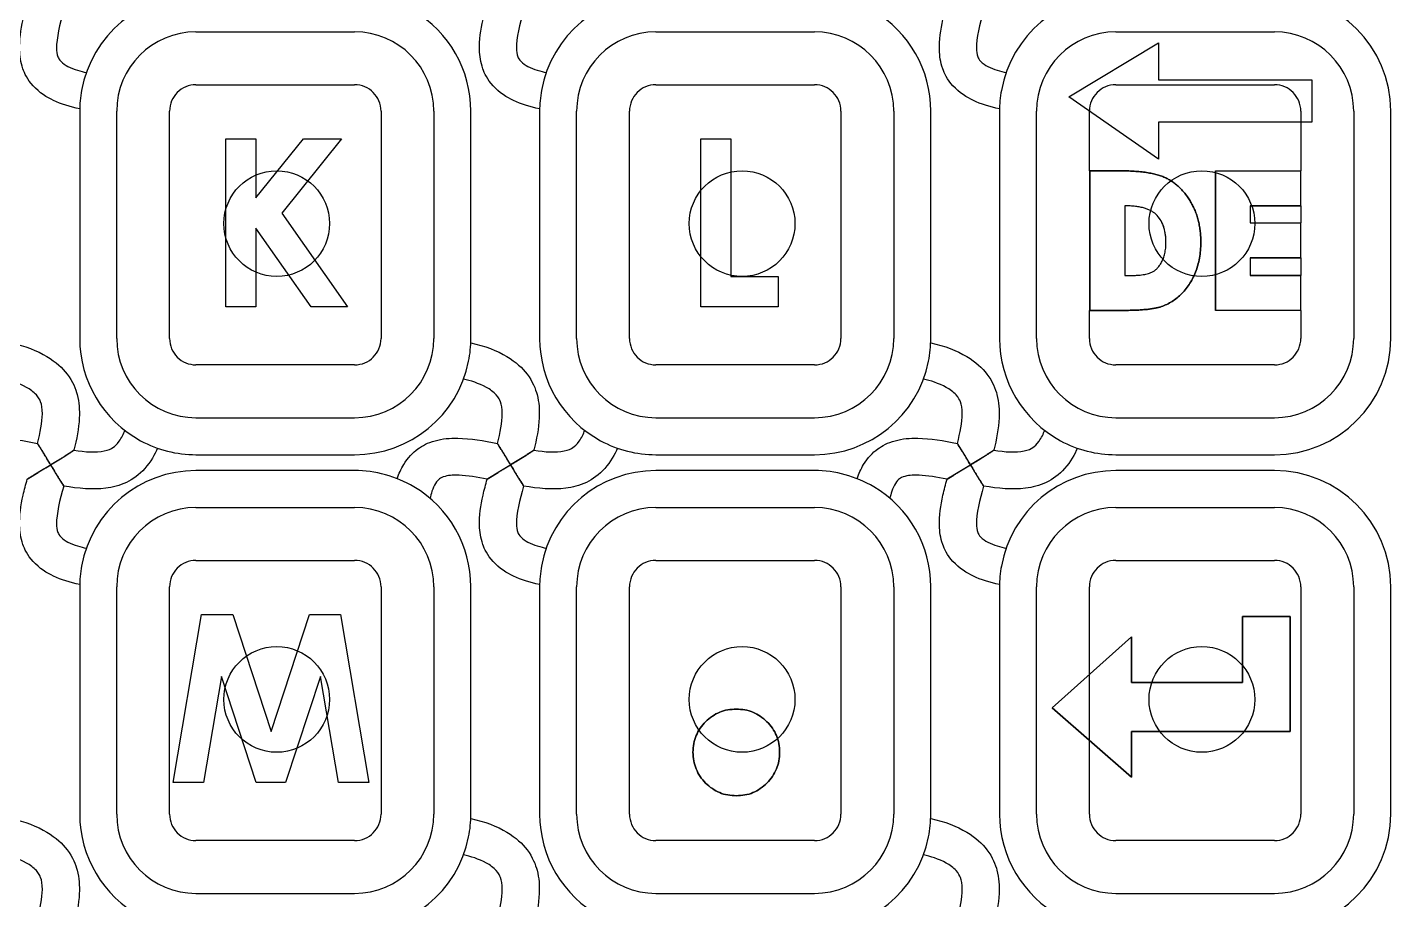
# Model space of a CAD drawing. Header units: millimetres. Extents: x -16.1 to 69.6, y -64.8 to -18.6.
# Drawn here: x 43.8 to 69.59, y -55.19 to -38.69 of the extents above; entities that cross this region are included whole.
import ezdxf

# ---------------------------------------------------------------- set-up
doc = ezdxf.new("R2010")
doc.units = ezdxf.units.MM
doc.linetypes.add('HIDDEN', pattern=[9.525, 6.35, -3.175])
doc.layers.get('0').update_dxf_attribs({"color": 137, "lineweight": 70, "true_color": 0x408080})
doc.layers.add('Hidden', color=254, linetype='HIDDEN', lineweight=70, true_color=0xd9d9d9)

msp = doc.modelspace()

# ---------------------------------------------------------------- linework, layer by layer
at = {"color": 254, "lineweight": -3, "true_color": 0xd9d9d9}
for p, q in [((46.989, -38.774), (49.989, -38.774)), ((55.689, -38.774), (58.689, -38.774)), ((64.389, -38.774), (67.389, -38.774)), ((63.497, -40.001), (65.197, -38.984)), ((63.497, -40.001), (65.197, -38.984)), ((65.197, -38.984), (65.197, -39.684)), ((65.197, -38.984), (65.197, -39.684)), ((65.197, -39.684), (68.097, -39.684)), ((65.197, -39.684), (68.097, -39.684)), ((68.097, -39.684), (68.097, -40.484)), ((68.097, -39.684), (68.097, -40.484)), ((65.197, -41.184), (63.497, -40.001)), ((65.197, -41.184), (63.497, -40.001)), ((44.789, -40.274), (44.789, -44.574)), ((45.489, -44.574), (45.489, -40.274)), ((51.489, -40.274), (51.489, -44.574)), ((52.189, -44.574), (52.189, -40.274)), ((53.489, -40.274), (53.489, -44.574)), ((54.189, -44.574), (54.189, -40.274)), ((60.189, -40.274), (60.189, -44.574)), ((60.889, -44.574), (60.889, -40.274)), ((62.189, -40.274), (62.189, -44.574)), ((62.889, -44.574), (62.889, -40.274)), ((68.097, -40.484), (65.197, -40.484)), ((65.197, -40.484), (65.197, -41.184)), ((65.197, -40.484), (65.197, -41.184)), ((68.097, -40.484), (65.197, -40.484)), ((68.889, -40.274), (68.889, -44.574)), ((69.589, -44.574), (69.589, -40.274)), ((47.553, -40.799), (48.123, -40.799)), ((47.553, -43.974), (47.553, -40.799)), ((47.553, -40.799), (48.123, -40.799)), ((47.553, -43.974), (47.553, -40.799)), ((48.123, -41.916), (49.024, -40.799)), ((48.123, -40.799), (48.123, -41.916)), ((48.123, -41.916), (49.024, -40.799)), ((48.123, -40.799), (48.123, -41.916)), ((49.743, -40.799), (48.611, -42.203)), ((49.743, -40.799), (48.611, -42.203)), ((49.024, -40.799), (49.743, -40.799)), ((49.024, -40.799), (49.743, -40.799)), ((56.538, -40.799), (57.108, -40.799)), ((56.538, -43.974), (56.538, -40.799)), ((56.538, -40.799), (57.108, -40.799)), ((56.538, -43.974), (56.538, -40.799)), ((57.108, -40.799), (57.108, -43.404)), ((57.108, -40.799), (57.108, -43.404)), ((64.496, -41.404), (63.899, -41.404)), ((63.899, -41.404), (63.899, -44.044)), ((63.899, -44.044), (63.899, -41.404)), ((63.899, -41.404), (64.496, -41.404)), ((66.272, -41.404), (66.272, -44.044)), ((66.272, -41.404), (67.88, -41.404)), ((66.272, -41.404), (67.88, -41.404)), ((66.272, -44.044), (66.272, -41.404)), ((67.88, -41.404), (67.88, -42.064)), ((67.88, -41.404), (67.88, -42.064)), ((48.611, -42.203), (49.853, -43.974)), ((48.611, -42.203), (49.853, -43.974)), ((64.559, -42.064), (64.559, -43.384)), ((64.559, -42.064), (64.559, -43.384)), ((66.932, -42.064), (66.932, -42.386)), ((66.932, -42.064), (67.88, -42.064)), ((66.932, -42.064), (66.932, -42.386)), ((67.88, -42.064), (66.932, -42.064)), ((48.123, -42.485), (48.123, -43.974)), ((49.167, -43.974), (48.123, -42.485)), ((49.167, -43.974), (48.123, -42.485)), ((48.123, -42.485), (48.123, -43.974)), ((66.932, -42.386), (67.88, -42.386)), ((66.932, -42.386), (67.88, -42.386)), ((67.88, -42.386), (67.88, -43.046)), ((67.88, -42.386), (67.88, -43.046)), ((66.932, -43.046), (66.932, -43.384)), ((66.932, -43.046), (67.88, -43.046)), ((67.88, -43.046), (66.932, -43.046)), ((66.932, -43.046), (66.932, -43.384)), ((57.108, -43.404), (58.003, -43.404)), ((57.108, -43.404), (58.003, -43.404)), ((58.003, -43.404), (58.003, -43.974)), ((58.003, -43.404), (58.003, -43.974)), ((64.559, -43.384), (64.62, -43.384)), ((64.559, -43.384), (64.62, -43.384)), ((67.88, -43.384), (66.932, -43.384)), ((66.932, -43.384), (67.88, -43.384)), ((67.88, -43.384), (67.88, -44.044)), ((67.88, -43.384), (67.88, -44.044)), ((48.123, -43.974), (47.553, -43.974)), ((48.123, -43.974), (47.553, -43.974)), ((49.853, -43.974), (49.167, -43.974)), ((49.853, -43.974), (49.167, -43.974)), ((58.003, -43.974), (56.538, -43.974)), ((58.003, -43.974), (56.538, -43.974)), ((63.899, -44.044), (64.505, -44.044)), ((64.505, -44.044), (63.899, -44.044)), ((67.88, -44.044), (66.272, -44.044)), ((67.88, -44.044), (66.272, -44.044)), ((46.989, -46.074), (49.989, -46.074)), ((55.689, -46.074), (58.689, -46.074)), ((64.389, -46.074), (67.389, -46.074)), ((46.989, -46.774), (49.989, -46.774)), ((55.689, -46.774), (58.689, -46.774)), ((64.389, -46.774), (67.389, -46.774)), ((49.989, -47.074), (46.989, -47.074)), ((58.689, -47.074), (55.689, -47.074)), ((67.389, -47.074), (64.389, -47.074)), ((46.989, -47.774), (49.989, -47.774)), ((55.689, -47.774), (58.689, -47.774)), ((64.389, -47.774), (67.389, -47.774)), ((44.789, -49.274), (44.789, -53.574)), ((45.489, -53.574), (45.489, -49.274)), ((51.489, -49.274), (51.489, -53.574)), ((52.189, -53.574), (52.189, -49.274)), ((53.489, -49.274), (53.489, -53.574)), ((54.189, -53.574), (54.189, -49.274)), ((60.189, -49.274), (60.189, -53.574)), ((60.889, -53.574), (60.889, -49.274)), ((62.189, -49.274), (62.189, -53.574)), ((62.889, -53.574), (62.889, -49.274)), ((68.889, -49.274), (68.889, -53.574)), ((69.589, -53.574), (69.589, -49.274)), ((46.556, -52.974), (47.092, -49.799)), ((46.556, -52.974), (47.092, -49.799)), ((47.092, -49.799), (47.683, -49.799)), ((47.092, -49.799), (47.683, -49.799)), ((47.683, -49.799), (48.408, -52.014)), ((47.683, -49.799), (48.408, -52.014)), ((48.408, -52.014), (49.137, -49.799)), ((48.408, -52.014), (49.137, -49.799)), ((49.137, -49.799), (49.723, -49.799)), ((49.137, -49.799), (49.723, -49.799)), ((49.723, -49.799), (50.26, -52.974)), ((49.723, -49.799), (50.26, -52.974)), ((67.688, -49.836), (66.788, -49.836)), ((66.788, -49.836), (66.788, -51.086)), ((66.788, -49.836), (67.688, -49.836)), ((66.788, -51.086), (66.788, -49.836)), ((67.688, -52.012), (67.688, -49.836)), ((67.688, -49.836), (67.688, -52.012)), ((64.685, -50.218), (63.186, -51.564)), ((63.186, -51.564), (64.685, -50.218)), ((64.685, -51.086), (64.685, -50.218)), ((64.685, -50.218), (64.685, -51.086)), ((47.472, -50.969), (47.133, -52.974)), ((47.472, -50.969), (47.133, -52.974)), ((48.128, -52.974), (47.472, -50.969)), ((48.128, -52.974), (47.472, -50.969)), ((49.344, -50.969), (48.684, -52.974)), ((49.344, -50.969), (48.684, -52.974)), ((49.683, -52.974), (49.344, -50.969)), ((49.683, -52.974), (49.344, -50.969)), ((66.788, -51.086), (64.685, -51.086)), ((64.685, -51.086), (66.788, -51.086)), ((63.186, -51.564), (64.685, -52.878)), ((64.685, -52.878), (63.186, -51.564)), ((64.685, -52.012), (67.688, -52.012)), ((64.685, -52.878), (64.685, -52.012)), ((67.688, -52.012), (64.685, -52.012)), ((64.685, -52.012), (64.685, -52.878)), ((47.133, -52.974), (46.556, -52.974)), ((47.133, -52.974), (46.556, -52.974)), ((48.684, -52.974), (48.128, -52.974)), ((48.684, -52.974), (48.128, -52.974)), ((50.26, -52.974), (49.683, -52.974)), ((50.26, -52.974), (49.683, -52.974)), ((46.989, -55.074), (49.989, -55.074)), ((55.689, -55.074), (58.689, -55.074)), ((64.389, -55.074), (67.389, -55.074))]:
    msp.add_line(p, q, dxfattribs=at)
for centre, radius, start, end in [((46.989, -40.274), 2.2, 90, 169.6962), ((55.689, -40.274), 2.2, 90, 169.6962), ((64.389, -40.274), 2.2, 90, 169.6962), ((67.389, -40.274), 2.2, 360, 90), ((49.989, -40.274), 2.2, 360, 59.3326), ((58.689, -40.274), 2.2, 360, 59.3326), ((46.989, -40.274), 1.5, 90, 180), ((49.989, -40.274), 1.5, 360, 90), ((55.689, -40.274), 1.5, 90, 180), ((58.689, -40.274), 1.5, 360, 90), ((64.389, -40.274), 1.5, 90, 180), ((67.389, -40.274), 1.5, 360, 90), ((46.989, -40.274), 2.2, 169.6962, 180), ((55.689, -40.274), 2.2, 169.6962, 180), ((64.389, -40.274), 2.2, 169.6962, 180), ((46.989, -44.574), 2.2, 180, 241.5672), ((46.989, -44.574), 1.5, 180, 270), ((49.989, -44.574), 1.5, 270, 360), ((49.989, -44.574), 2.2, 348.6735, 360), ((55.689, -44.574), 2.2, 180, 241.5672), ((55.689, -44.574), 1.5, 180, 270), ((58.689, -44.574), 1.5, 270, 360), ((58.689, -44.574), 2.2, 348.6735, 360), ((64.389, -44.574), 2.2, 180, 241.5672), ((64.389, -44.574), 1.5, 180, 270), ((67.389, -44.574), 2.2, 270, 360), ((67.389, -44.574), 1.5, 270, 360), ((49.989, -44.574), 2.2, 270, 348.6735), ((58.689, -44.574), 2.2, 270, 348.6735), ((46.989, -44.574), 2.2, 241.5672, 270), ((55.689, -44.574), 2.2, 241.5672, 270), ((64.389, -44.574), 2.2, 241.5672, 270), ((46.989, -49.274), 2.2, 90, 169.6962), ((49.989, -49.274), 2.2, 59.3326, 90), ((55.689, -49.274), 2.2, 90, 169.6962), ((58.689, -49.274), 2.2, 59.3326, 90), ((64.389, -49.274), 2.2, 90, 169.6962), ((67.389, -49.274), 2.2, 360, 90), ((49.989, -49.274), 2.2, 360, 59.3326), ((58.689, -49.274), 2.2, 360, 59.3326), ((46.989, -49.274), 1.5, 90, 180), ((49.989, -49.274), 1.5, 360, 90), ((55.689, -49.274), 1.5, 90, 180), ((58.689, -49.274), 1.5, 360, 90), ((64.389, -49.274), 1.5, 90, 180), ((67.389, -49.274), 1.5, 360, 90), ((46.989, -49.274), 2.2, 169.6962, 180), ((55.689, -49.274), 2.2, 169.6962, 180), ((64.389, -49.274), 2.2, 169.6962, 180), ((46.989, -53.574), 2.2, 180, 241.5672), ((46.989, -53.574), 1.5, 180, 270), ((49.989, -53.574), 1.5, 270, 360), ((49.989, -53.574), 2.2, 348.6735, 360), ((55.689, -53.574), 2.2, 180, 241.5672), ((55.689, -53.574), 1.5, 180, 270), ((58.689, -53.574), 1.5, 270, 360), ((58.689, -53.574), 2.2, 348.6735, 360), ((64.389, -53.574), 2.2, 180, 241.5672), ((64.389, -53.574), 1.5, 180, 270), ((67.389, -53.574), 2.2, 270, 360), ((67.389, -53.574), 1.5, 270, 360), ((49.989, -53.574), 2.2, 270, 348.6735), ((58.689, -53.574), 2.2, 270, 348.6735)]:
    msp.add_arc(centre, radius, start, end, dxfattribs=at)
for points, knots in [([(44.79, -40.231), (44.602, -40.192), (44.437, -40.14), (44.172, -40.014), (44.028, -39.927), (43.8, -39.675), (43.745, -39.557), (43.671, -39.35), (43.655, -39.227), (43.647, -38.93), (43.674, -38.738), (43.742, -38.439), (43.769, -38.337), (43.797, -38.235)], [0.00000274, 0.00000274, 0.00000274, 0.00000274, 0.000579261, 0.000579261, 0.00107504, 0.00107504, 0.001516362, 0.001516362, 0.002133538, 0.002133538, 0.003101776, 0.003101776, 0.003591375, 0.003591375, 0.003591375, 0.003591375]), ([(44.487, -38.369), (44.411, -38.634), (44.348, -38.892), (44.352, -39.134), (44.357, -39.197), (44.387, -39.271), (44.402, -39.299), (44.471, -39.371), (44.522, -39.403), (44.68, -39.485), (44.815, -39.521), (44.915, -39.542)], [0.000314467, 0.000314467, 0.000314467, 0.000314467, 0.001136934, 0.001136934, 0.001344298, 0.001344298, 0.001436388, 0.001436388, 0.001557454, 0.001557454, 0.001859732, 0.001859732, 0.001859732, 0.001859732]), ([(53.49, -40.231), (53.302, -40.192), (53.137, -40.14), (52.872, -40.014), (52.728, -39.927), (52.5, -39.675), (52.445, -39.557), (52.371, -39.35), (52.355, -39.227), (52.347, -38.93), (52.374, -38.738), (52.442, -38.439), (52.469, -38.337), (52.497, -38.235)], [0.000002738, 0.000002738, 0.000002738, 0.000002738, 0.000579261, 0.000579261, 0.00107504, 0.00107504, 0.001516362, 0.001516362, 0.002133538, 0.002133538, 0.003101776, 0.003101776, 0.003591376, 0.003591376, 0.003591376, 0.003591376]), ([(53.187, -38.369), (53.111, -38.634), (53.048, -38.892), (53.052, -39.134), (53.057, -39.197), (53.087, -39.271), (53.102, -39.299), (53.171, -39.371), (53.222, -39.403), (53.38, -39.485), (53.515, -39.521), (53.615, -39.542)], [0.000314466, 0.000314466, 0.000314466, 0.000314466, 0.001136934, 0.001136934, 0.001344298, 0.001344298, 0.001436388, 0.001436388, 0.001557454, 0.001557454, 0.00185973, 0.00185973, 0.00185973, 0.00185973]), ([(62.19, -40.231), (62.002, -40.192), (61.837, -40.14), (61.572, -40.014), (61.428, -39.927), (61.2, -39.675), (61.145, -39.557), (61.071, -39.35), (61.055, -39.227), (61.047, -38.93), (61.074, -38.738), (61.142, -38.439), (61.169, -38.337), (61.197, -38.235)], [0.00000274, 0.00000274, 0.00000274, 0.00000274, 0.000579261, 0.000579261, 0.00107504, 0.00107504, 0.001516362, 0.001516362, 0.002133538, 0.002133538, 0.003101776, 0.003101776, 0.003591375, 0.003591375, 0.003591375, 0.003591375]), ([(61.887, -38.369), (61.811, -38.634), (61.748, -38.892), (61.752, -39.134), (61.757, -39.197), (61.787, -39.271), (61.802, -39.299), (61.871, -39.371), (61.922, -39.403), (62.08, -39.485), (62.215, -39.521), (62.315, -39.542)], [0.000314467, 0.000314467, 0.000314467, 0.000314467, 0.001136934, 0.001136934, 0.001344298, 0.001344298, 0.001436388, 0.001436388, 0.001557454, 0.001557454, 0.001859732, 0.001859732, 0.001859732, 0.001859732]), ([(65.997, -42.761), (65.997, -42.726), (65.996, -42.656), (65.987, -42.554), (65.973, -42.455), (65.953, -42.359), (65.928, -42.267), (65.897, -42.178), (65.859, -42.092), (65.817, -42.011), (65.77, -41.934), (65.72, -41.861), (65.667, -41.795), (65.611, -41.734), (65.551, -41.678), (65.489, -41.628), (65.423, -41.585), (65.353, -41.545), (65.277, -41.511), (65.193, -41.483), (65.099, -41.458), (64.996, -41.438), (64.884, -41.423), (64.763, -41.412), (64.633, -41.405), (64.543, -41.404), (64.496, -41.404)], [-1, -1, -1, -1, -0.954424, -0.910306, -0.867265, -0.825133, -0.784013, -0.74345, -0.703456, -0.663615, -0.624663, -0.587001, -0.550214, -0.514584, -0.479766, -0.445398, -0.411406, -0.377441, -0.34226, -0.303933, -0.262434, -0.217399, -0.168654, -0.116267, -0.060148, 0, 0, 0, 0]), ([(64.496, -41.404), (64.543, -41.404), (64.633, -41.405), (64.763, -41.412), (64.884, -41.423), (64.996, -41.438), (65.099, -41.458), (65.193, -41.483), (65.277, -41.511), (65.353, -41.545), (65.423, -41.585), (65.489, -41.628), (65.551, -41.678), (65.611, -41.734), (65.667, -41.795), (65.72, -41.861), (65.77, -41.934), (65.817, -42.011), (65.859, -42.092), (65.897, -42.178), (65.928, -42.267), (65.953, -42.359), (65.973, -42.455), (65.987, -42.554), (65.996, -42.656), (65.997, -42.726), (65.997, -42.761)], [0, 0, 0, 0, 0.060148, 0.116267, 0.168654, 0.217399, 0.262434, 0.303933, 0.34226, 0.377441, 0.411406, 0.445398, 0.479766, 0.514584, 0.550214, 0.587001, 0.624663, 0.663615, 0.703456, 0.74345, 0.784013, 0.825133, 0.867265, 0.910306, 0.954424, 1, 1, 1, 1]), ([(65.15, -42.227), (65.131, -42.211), (65.116, -42.198), (65.104, -42.19), (65.092, -42.181), (65.076, -42.171), (65.057, -42.161), (65.037, -42.15), (65.017, -42.141), (64.997, -42.133), (64.976, -42.124), (64.954, -42.116), (64.93, -42.109), (64.904, -42.102), (64.877, -42.095), (64.851, -42.09), (64.822, -42.084), (64.793, -42.08), (64.762, -42.076), (64.729, -42.072), (64.696, -42.069), (64.663, -42.067), (64.631, -42.065), (64.596, -42.065), (64.559, -42.064)], [0.0041053, 0.0041053, 0.0041053, 0.0041053, 0.1016635, 0.1016635, 0.1016635, 0.2076361, 0.2076361, 0.2076361, 0.3187446, 0.3187446, 0.3187446, 0.4366799, 0.4366799, 0.4366799, 0.5635066, 0.5635066, 0.5635066, 0.6986812, 0.6986812, 0.6986812, 0.8444466, 0.8444466, 0.8444466, 0.9899408, 0.9899408, 0.9899408, 0.9899408]), ([(65.15, -42.227), (65.131, -42.211), (65.116, -42.198), (65.104, -42.19), (65.092, -42.181), (65.076, -42.171), (65.057, -42.161), (65.037, -42.15), (65.017, -42.141), (64.997, -42.133), (64.976, -42.124), (64.954, -42.116), (64.93, -42.109), (64.904, -42.102), (64.877, -42.095), (64.851, -42.09), (64.822, -42.084), (64.793, -42.08), (64.762, -42.076), (64.729, -42.072), (64.696, -42.069), (64.663, -42.067), (64.631, -42.065), (64.596, -42.065), (64.559, -42.064)], [0.0041053, 0.0041053, 0.0041053, 0.0041053, 0.1016635, 0.1016635, 0.1016635, 0.2076361, 0.2076361, 0.2076361, 0.3187446, 0.3187446, 0.3187446, 0.4366799, 0.4366799, 0.4366799, 0.5635066, 0.5635066, 0.5635066, 0.6986812, 0.6986812, 0.6986812, 0.8444466, 0.8444466, 0.8444466, 0.9899408, 0.9899408, 0.9899408, 0.9899408]), ([(65.337, -42.751), (65.338, -42.654), (65.326, -42.565), (65.282, -42.416), (65.249, -42.343), (65.182, -42.26), (65.166, -42.243), (65.15, -42.227)], [0.0007482524, 0.0007482524, 0.0007482524, 0.0007482524, 0.0010573592, 0.0010573592, 0.0013313784, 0.0013313784, 0.0014074556, 0.0014074556, 0.0014074556, 0.0014074556]), ([(65.337, -42.751), (65.338, -42.636), (65.321, -42.531), (65.272, -42.398), (65.253, -42.359), (65.206, -42.287), (65.18, -42.256), (65.15, -42.227)], [0.0000005205, 0.0000005205, 0.0000005205, 0.0000005205, 0.0003461227, 0.0003461227, 0.0005036676, 0.0005036676, 0.0006506292, 0.0006506292, 0.0006506292, 0.0006506292]), ([(64.505, -44.044), (64.546, -44.044), (64.626, -44.043), (64.74, -44.04), (64.845, -44.036), (64.94, -44.028), (65.025, -44.02), (65.101, -44.008), (65.168, -43.996), (65.244, -43.976), (65.332, -43.943), (65.431, -43.89), (65.526, -43.824), (65.618, -43.747), (65.702, -43.657), (65.777, -43.556), (65.843, -43.444), (65.898, -43.321), (65.943, -43.19), (65.974, -43.053), (65.994, -42.909), (65.996, -42.811), (65.997, -42.761)], [-1, -1, -1, -1, -0.94547, -0.895117, -0.84893, -0.806858, -0.769132, -0.735222, -0.705561, -0.679503, -0.631201, -0.582004, -0.531394, -0.478492, -0.424092, -0.368818, -0.311787, -0.252446, -0.19143, -0.129478, -0.065773, 0, 0, 0, 0]), ([(65.997, -42.761), (65.996, -42.811), (65.994, -42.909), (65.974, -43.053), (65.943, -43.19), (65.898, -43.321), (65.843, -43.444), (65.777, -43.556), (65.702, -43.657), (65.618, -43.747), (65.526, -43.824), (65.431, -43.89), (65.332, -43.943), (65.244, -43.976), (65.168, -43.996), (65.101, -44.008), (65.025, -44.02), (64.94, -44.028), (64.845, -44.036), (64.74, -44.04), (64.626, -44.043), (64.546, -44.044), (64.505, -44.044)], [0, 0, 0, 0, 0.065773, 0.129478, 0.19143, 0.252446, 0.311787, 0.368818, 0.424092, 0.478492, 0.531394, 0.582004, 0.631201, 0.679503, 0.705561, 0.735222, 0.769132, 0.806858, 0.84893, 0.895117, 0.94547, 1, 1, 1, 1]), ([(64.62, -43.384), (64.65, -43.384), (64.677, -43.384), (64.703, -43.383), (64.726, -43.382), (64.752, -43.381), (64.778, -43.379), (64.803, -43.377), (64.826, -43.376), (64.847, -43.374), (64.866, -43.372), (64.886, -43.369), (64.907, -43.366), (64.927, -43.363), (64.944, -43.36), (64.959, -43.357), (64.973, -43.354), (64.988, -43.35), (65.005, -43.345), (65.02, -43.341), (65.032, -43.338), (65.041, -43.334), (65.049, -43.331), (65.059, -43.327), (65.068, -43.322), (65.078, -43.318), (65.086, -43.313), (65.094, -43.309), (65.101, -43.304), (65.11, -43.299), (65.119, -43.292), (65.128, -43.285), (65.136, -43.279), (65.144, -43.272), (65.152, -43.266), (65.16, -43.258), (65.168, -43.25), (65.176, -43.242), (65.183, -43.234), (65.191, -43.225), (65.198, -43.217), (65.206, -43.207), (65.213, -43.197), (65.221, -43.187), (65.228, -43.176), (65.235, -43.166), (65.242, -43.155), (65.249, -43.143), (65.255, -43.131), (65.262, -43.119), (65.268, -43.106), (65.274, -43.093), (65.28, -43.08), (65.286, -43.067), (65.291, -43.054), (65.295, -43.041), (65.3, -43.027), (65.304, -43.012), (65.309, -42.997), (65.313, -42.982), (65.316, -42.968), (65.319, -42.953), (65.322, -42.937), (65.325, -42.919), (65.328, -42.9), (65.33, -42.883), (65.332, -42.866), (65.334, -42.849), (65.335, -42.831), (65.336, -42.812), (65.337, -42.794), (65.337, -42.773), (65.337, -42.751)], [0.0001209, 0.0001209, 0.0001209, 0.0001209, 0.0626146, 0.0626146, 0.0626146, 0.1204288, 0.1204288, 0.1204288, 0.1741995, 0.1741995, 0.1741995, 0.2237247, 0.2237247, 0.2237247, 0.2690285, 0.2690285, 0.2690285, 0.310765, 0.310765, 0.310765, 0.3481153, 0.3481153, 0.3481153, 0.3823781, 0.3823781, 0.3823781, 0.4147532, 0.4147532, 0.4147532, 0.4471954, 0.4471954, 0.4471954, 0.4800446, 0.4800446, 0.4800446, 0.5137386, 0.5137386, 0.5137386, 0.5479625, 0.5479625, 0.5479625, 0.5829178, 0.5829178, 0.5829178, 0.6193151, 0.6193151, 0.6193151, 0.6571235, 0.6571235, 0.6571235, 0.6956866, 0.6956866, 0.6956866, 0.7355137, 0.7355137, 0.7355137, 0.7758232, 0.7758232, 0.7758232, 0.8176523, 0.8176523, 0.8176523, 0.8607426, 0.8607426, 0.8607426, 0.9053869, 0.9053869, 0.9053869, 0.9519982, 0.9519982, 0.9519982, 0.9994127, 0.9994127, 0.9994127, 0.9994127]), ([(64.62, -43.384), (64.65, -43.384), (64.677, -43.384), (64.703, -43.383), (64.726, -43.382), (64.752, -43.381), (64.778, -43.379), (64.803, -43.377), (64.826, -43.376), (64.847, -43.374), (64.866, -43.372), (64.886, -43.369), (64.907, -43.366), (64.927, -43.363), (64.944, -43.36), (64.959, -43.357), (64.973, -43.354), (64.988, -43.35), (65.005, -43.345), (65.02, -43.341), (65.032, -43.338), (65.041, -43.334), (65.049, -43.331), (65.059, -43.327), (65.068, -43.322), (65.078, -43.318), (65.086, -43.313), (65.094, -43.309), (65.101, -43.304), (65.11, -43.299), (65.119, -43.292), (65.128, -43.285), (65.136, -43.279), (65.144, -43.272), (65.152, -43.266), (65.16, -43.258), (65.168, -43.25), (65.176, -43.242), (65.183, -43.234), (65.191, -43.225), (65.198, -43.217), (65.206, -43.207), (65.213, -43.197), (65.221, -43.187), (65.228, -43.176), (65.235, -43.166), (65.242, -43.155), (65.249, -43.143), (65.255, -43.131), (65.262, -43.119), (65.268, -43.106), (65.274, -43.093), (65.28, -43.08), (65.286, -43.067), (65.291, -43.054), (65.295, -43.041), (65.3, -43.027), (65.304, -43.012), (65.309, -42.997), (65.313, -42.982), (65.316, -42.968), (65.319, -42.953), (65.322, -42.937), (65.325, -42.919), (65.328, -42.9), (65.33, -42.883), (65.332, -42.866), (65.334, -42.849), (65.335, -42.831), (65.336, -42.812), (65.337, -42.794), (65.337, -42.773), (65.337, -42.751)], [0.0001209, 0.0001209, 0.0001209, 0.0001209, 0.0626146, 0.0626146, 0.0626146, 0.1204288, 0.1204288, 0.1204288, 0.1741995, 0.1741995, 0.1741995, 0.2237247, 0.2237247, 0.2237247, 0.2690285, 0.2690285, 0.2690285, 0.310765, 0.310765, 0.310765, 0.3481153, 0.3481153, 0.3481153, 0.3823781, 0.3823781, 0.3823781, 0.4147532, 0.4147532, 0.4147532, 0.4471954, 0.4471954, 0.4471954, 0.4800446, 0.4800446, 0.4800446, 0.5137386, 0.5137386, 0.5137386, 0.5479625, 0.5479625, 0.5479625, 0.5829178, 0.5829178, 0.5829178, 0.6193151, 0.6193151, 0.6193151, 0.6571235, 0.6571235, 0.6571235, 0.6956866, 0.6956866, 0.6956866, 0.7355137, 0.7355137, 0.7355137, 0.7758232, 0.7758232, 0.7758232, 0.8176523, 0.8176523, 0.8176523, 0.8607426, 0.8607426, 0.8607426, 0.9053869, 0.9053869, 0.9053869, 0.9519982, 0.9519982, 0.9519982, 0.9994127, 0.9994127, 0.9994127, 0.9994127]), ([(43.488, -44.656), (43.753, -44.717), (43.981, -44.803), (44.343, -45.02), (44.464, -45.134), (44.659, -45.39), (44.712, -45.528), (44.779, -45.782), (44.788, -45.932), (44.772, -46.275), (44.733, -46.481), (44.68, -46.69)], [0.00000283, 0.00000283, 0.00000283, 0.00000283, 0.000819456, 0.000819456, 0.001568226, 0.001568226, 0.002499015, 0.002499015, 0.003742134, 0.003742134, 0.005425655, 0.005425655, 0.005425655, 0.005425655]), ([(52.188, -44.656), (52.453, -44.717), (52.681, -44.803), (53.043, -45.02), (53.164, -45.134), (53.359, -45.39), (53.412, -45.528), (53.479, -45.782), (53.488, -45.932), (53.472, -46.275), (53.433, -46.481), (53.38, -46.69)], [0.000002828, 0.000002828, 0.000002828, 0.000002828, 0.000819456, 0.000819456, 0.001568226, 0.001568226, 0.002499015, 0.002499015, 0.003742134, 0.003742134, 0.005425656, 0.005425656, 0.005425656, 0.005425656]), ([(60.888, -44.656), (61.153, -44.717), (61.381, -44.803), (61.743, -45.02), (61.864, -45.134), (62.059, -45.39), (62.112, -45.528), (62.179, -45.782), (62.188, -45.932), (62.172, -46.275), (62.133, -46.481), (62.08, -46.69)], [0.00000283, 0.00000283, 0.00000283, 0.00000283, 0.000819456, 0.000819456, 0.001568226, 0.001568226, 0.002499015, 0.002499015, 0.003742134, 0.003742134, 0.005425655, 0.005425655, 0.005425655, 0.005425655]), ([(43.991, -46.56), (44.044, -46.356), (44.082, -46.162), (44.084, -45.9), (44.071, -45.828), (44.037, -45.738), (44.015, -45.693), (43.917, -45.586), (43.85, -45.538), (43.641, -45.423), (43.477, -45.373), (43.351, -45.343)], [0.00032703, 0.00032703, 0.00032703, 0.00032703, 0.000976371, 0.000976371, 0.001368265, 0.001368265, 0.001620602, 0.001620602, 0.001917694, 0.001917694, 0.002526458, 0.002526458, 0.002526458, 0.002526458]), ([(52.691, -46.56), (52.744, -46.356), (52.782, -46.162), (52.784, -45.9), (52.771, -45.828), (52.737, -45.738), (52.715, -45.693), (52.617, -45.586), (52.55, -45.538), (52.341, -45.423), (52.177, -45.373), (52.051, -45.343)], [0.000327031, 0.000327031, 0.000327031, 0.000327031, 0.000976371, 0.000976371, 0.001368265, 0.001368265, 0.001620602, 0.001620602, 0.001917694, 0.001917694, 0.002526455, 0.002526455, 0.002526455, 0.002526455]), ([(61.391, -46.56), (61.444, -46.356), (61.482, -46.162), (61.484, -45.9), (61.471, -45.828), (61.437, -45.738), (61.415, -45.693), (61.317, -45.586), (61.25, -45.538), (61.041, -45.423), (60.877, -45.373), (60.751, -45.343)], [0.00032703, 0.00032703, 0.00032703, 0.00032703, 0.000976371, 0.000976371, 0.001368265, 0.001368265, 0.001620602, 0.001620602, 0.001917694, 0.001917694, 0.002526458, 0.002526458, 0.002526458, 0.002526458]), ([(44.68, -46.69), (44.895, -46.722), (45.098, -46.735), (45.334, -46.687), (45.384, -46.662), (45.452, -46.615), (45.493, -46.58), (45.585, -46.452), (45.62, -46.376), (45.643, -46.314)], [0.000381157, 0.000381157, 0.000381157, 0.000381157, 0.001045418, 0.001045418, 0.001394921, 0.001394921, 0.001747637, 0.001747637, 0.002152629, 0.002152629, 0.002152629, 0.002152629]), ([(53.38, -46.69), (53.595, -46.722), (53.798, -46.735), (54.034, -46.687), (54.084, -46.662), (54.152, -46.615), (54.193, -46.58), (54.285, -46.452), (54.32, -46.376), (54.343, -46.314)], [0.000381155, 0.000381155, 0.000381155, 0.000381155, 0.001045418, 0.001045418, 0.001394921, 0.001394921, 0.001747637, 0.001747637, 0.00215263, 0.00215263, 0.00215263, 0.00215263]), ([(62.08, -46.69), (62.295, -46.722), (62.497, -46.735), (62.734, -46.687), (62.784, -46.662), (62.852, -46.615), (62.893, -46.58), (62.985, -46.452), (63.02, -46.376), (63.043, -46.314)], [0.000381166, 0.000381166, 0.000381166, 0.000381166, 0.001045284, 0.001045284, 0.001394969, 0.001394969, 0.001747939, 0.001747939, 0.00215387, 0.00215387, 0.00215387, 0.00215387]), ([(42.094, -47.226), (42.126, -47.134), (42.167, -47.045), (42.298, -46.83), (42.39, -46.735), (42.57, -46.602), (42.676, -46.546), (42.949, -46.471), (43.094, -46.459), (43.481, -46.466), (43.735, -46.509), (43.991, -46.56)], [0.000236583, 0.000236583, 0.000236583, 0.000236583, 0.000528899, 0.000528899, 0.000990963, 0.000990963, 0.001412118, 0.001412118, 0.001840691, 0.001840691, 0.002531892, 0.002531892, 0.002531892, 0.002531892]), ([(44.24, -46.967), (44.217, -46.928), (44.181, -46.87), (44.134, -46.792), (44.099, -46.734), (44.051, -46.656), (44.015, -46.598), (43.991, -46.56)], [-0.0000034663, -0.0000034663, -0.0000034663, -0.0000034663, 0.0002105346, 0.000317535, 0.0004245354, 0.0005315359, 0.0007455367, 0.0007455367, 0.0007455367, 0.0007455367]), ([(46.262, -46.649), (46.209, -46.772), (46.132, -46.908), (45.915, -47.152), (45.798, -47.237), (45.544, -47.359), (45.409, -47.392), (45.034, -47.439), (44.765, -47.414), (44.487, -47.369)], [0.000092008, 0.000092008, 0.000092008, 0.000092008, 0.000456488, 0.000456488, 0.000803951, 0.000803951, 0.001166887, 0.001166887, 0.001880236, 0.001880236, 0.001880236, 0.001880236]), ([(50.794, -47.226), (50.826, -47.134), (50.867, -47.045), (50.998, -46.83), (51.09, -46.735), (51.27, -46.602), (51.376, -46.546), (51.649, -46.471), (51.794, -46.459), (52.181, -46.466), (52.435, -46.509), (52.691, -46.56)], [0.000236583, 0.000236583, 0.000236583, 0.000236583, 0.000528899, 0.000528899, 0.000990963, 0.000990963, 0.001412118, 0.001412118, 0.001840691, 0.001840691, 0.002531894, 0.002531894, 0.002531894, 0.002531894]), ([(52.94, -46.967), (52.917, -46.928), (52.881, -46.87), (52.834, -46.792), (52.799, -46.734), (52.751, -46.656), (52.715, -46.598), (52.691, -46.56)], [-0.0000034663, -0.0000034663, -0.0000034663, -0.0000034663, 0.0002105346, 0.000317535, 0.0004245354, 0.0005315359, 0.0007455367, 0.0007455367, 0.0007455367, 0.0007455367]), ([(54.962, -46.649), (54.909, -46.772), (54.832, -46.908), (54.615, -47.152), (54.498, -47.237), (54.244, -47.359), (54.109, -47.392), (53.734, -47.439), (53.465, -47.414), (53.187, -47.369)], [0.000092009, 0.000092009, 0.000092009, 0.000092009, 0.000456488, 0.000456488, 0.000803951, 0.000803951, 0.001166887, 0.001166887, 0.001880234, 0.001880234, 0.001880234, 0.001880234]), ([(59.494, -47.226), (59.527, -47.134), (59.567, -47.044), (59.698, -46.83), (59.79, -46.734), (59.971, -46.601), (60.077, -46.546), (60.349, -46.471), (60.495, -46.459), (60.881, -46.466), (61.135, -46.509), (61.391, -46.56)], [0.00023594, 0.00023594, 0.00023594, 0.00023594, 0.000528729, 0.000528729, 0.00099063, 0.00099063, 0.001411019, 0.001411019, 0.001838577, 0.001838577, 0.00252738, 0.00252738, 0.00252738, 0.00252738]), ([(61.64, -46.967), (61.617, -46.928), (61.581, -46.87), (61.534, -46.792), (61.499, -46.734), (61.451, -46.656), (61.415, -46.598), (61.391, -46.56)], [-0.0000034663, -0.0000034663, -0.0000034663, -0.0000034663, 0.0002105346, 0.000317535, 0.0004245354, 0.0005315359, 0.0007455367, 0.0007455367, 0.0007455367, 0.0007455367]), ([(63.662, -46.649), (63.609, -46.772), (63.532, -46.908), (63.315, -47.152), (63.198, -47.237), (62.943, -47.359), (62.809, -47.392), (62.434, -47.439), (62.165, -47.414), (61.887, -47.369)], [0.000091494, 0.000091494, 0.000091494, 0.000091494, 0.000455859, 0.000455859, 0.000802043, 0.000802043, 0.001162829, 0.001162829, 0.001871183, 0.001871183, 0.001871183, 0.001871183]), ([(44.68, -46.69), (44.639, -46.718), (44.577, -46.758), (44.493, -46.811), (44.43, -46.851), (44.346, -46.903), (44.283, -46.941), (44.24, -46.967)], [0.0007914947, 0.0007914947, 0.0007914947, 0.0007914947, 0.0010182635, 0.0011316479, 0.0012450324, 0.0013584168, 0.0015851857, 0.0015851857, 0.0015851857, 0.0015851857]), ([(53.38, -46.69), (53.339, -46.718), (53.277, -46.758), (53.193, -46.811), (53.13, -46.851), (53.046, -46.903), (52.983, -46.941), (52.94, -46.967)], [0.0007914947, 0.0007914947, 0.0007914947, 0.0007914947, 0.0010182635, 0.0011316479, 0.0012450324, 0.0013584168, 0.0015851857, 0.0015851857, 0.0015851857, 0.0015851857]), ([(62.08, -46.69), (62.039, -46.718), (61.977, -46.758), (61.893, -46.811), (61.83, -46.851), (61.746, -46.903), (61.683, -46.941), (61.64, -46.967)], [0.0007914947, 0.0007914947, 0.0007914947, 0.0007914947, 0.0010182635, 0.0011316479, 0.0012450324, 0.0013584168, 0.0015851857, 0.0015851857, 0.0015851857, 0.0015851857]), ([(43.797, -47.235), (43.839, -47.209), (43.902, -47.171), (43.987, -47.12), (44.05, -47.082), (44.135, -47.031), (44.198, -46.993), (44.24, -46.967)], [0.0007893728, 0.0007893728, 0.0007893728, 0.0007893728, 0.0010155213, 0.0011285956, 0.0012416698, 0.0013547441, 0.0015808926, 0.0015808926, 0.0015808926, 0.0015808926]), ([(44.24, -46.967), (44.263, -47.005), (44.298, -47.063), (44.345, -47.14), (44.38, -47.197), (44.427, -47.274), (44.463, -47.331), (44.487, -47.369)], [-0.0000034661, -0.0000034661, -0.0000034661, -0.0000034661, 0.0002097471, 0.0003163537, 0.0004229602, 0.0005295668, 0.00074278, 0.00074278, 0.00074278, 0.00074278]), ([(52.497, -47.235), (52.306, -47.199), (52.125, -47.169), (51.889, -47.159), (51.785, -47.16), (51.649, -47.197), (51.618, -47.214), (51.576, -47.247), (51.549, -47.273), (51.464, -47.407), (51.432, -47.523), (51.416, -47.599)], [0.000387384, 0.000387384, 0.000387384, 0.000387384, 0.000988069, 0.000988069, 0.001280582, 0.001280582, 0.001454996, 0.001454996, 0.001624699, 0.001624699, 0.001965327, 0.001965327, 0.001965327, 0.001965327]), ([(52.497, -47.235), (52.539, -47.209), (52.602, -47.171), (52.687, -47.12), (52.75, -47.082), (52.835, -47.031), (52.898, -46.993), (52.94, -46.967)], [0.0007893728, 0.0007893728, 0.0007893728, 0.0007893728, 0.0010155213, 0.0011285956, 0.0012416698, 0.0013547441, 0.0015808926, 0.0015808926, 0.0015808926, 0.0015808926]), ([(52.94, -46.967), (52.963, -47.005), (52.998, -47.063), (53.045, -47.14), (53.08, -47.197), (53.127, -47.274), (53.163, -47.331), (53.187, -47.369)], [-0.0000034661, -0.0000034661, -0.0000034661, -0.0000034661, 0.0002097471, 0.0003163537, 0.0004229602, 0.0005295668, 0.00074278, 0.00074278, 0.00074278, 0.00074278]), ([(61.197, -47.235), (61.006, -47.199), (60.825, -47.169), (60.589, -47.159), (60.485, -47.16), (60.349, -47.197), (60.318, -47.214), (60.276, -47.247), (60.249, -47.273), (60.164, -47.407), (60.132, -47.523), (60.116, -47.599)], [0.000387386, 0.000387386, 0.000387386, 0.000387386, 0.000988069, 0.000988069, 0.001280593, 0.001280593, 0.00145496, 0.00145496, 0.001624557, 0.001624557, 0.00196504, 0.00196504, 0.00196504, 0.00196504]), ([(61.197, -47.235), (61.239, -47.209), (61.302, -47.171), (61.387, -47.12), (61.45, -47.082), (61.535, -47.031), (61.598, -46.993), (61.64, -46.967)], [0.0007893728, 0.0007893728, 0.0007893728, 0.0007893728, 0.0010155213, 0.0011285956, 0.0012416698, 0.0013547441, 0.0015808926, 0.0015808926, 0.0015808926, 0.0015808926]), ([(61.64, -46.967), (61.663, -47.005), (61.698, -47.063), (61.745, -47.14), (61.78, -47.197), (61.827, -47.274), (61.863, -47.331), (61.887, -47.369)], [-0.0000034661, -0.0000034661, -0.0000034661, -0.0000034661, 0.0002097471, 0.0003163537, 0.0004229602, 0.0005295668, 0.00074278, 0.00074278, 0.00074278, 0.00074278]), ([(44.79, -49.231), (44.602, -49.192), (44.437, -49.14), (44.172, -49.014), (44.028, -48.927), (43.8, -48.675), (43.745, -48.557), (43.671, -48.35), (43.655, -48.227), (43.647, -47.93), (43.674, -47.738), (43.742, -47.439), (43.769, -47.337), (43.797, -47.235)], [0.00000274, 0.00000274, 0.00000274, 0.00000274, 0.000579261, 0.000579261, 0.00107504, 0.00107504, 0.001516362, 0.001516362, 0.002133538, 0.002133538, 0.003101776, 0.003101776, 0.003591375, 0.003591375, 0.003591375, 0.003591375]), ([(44.487, -47.369), (44.411, -47.634), (44.348, -47.892), (44.352, -48.134), (44.357, -48.197), (44.387, -48.271), (44.402, -48.299), (44.471, -48.371), (44.522, -48.403), (44.68, -48.485), (44.815, -48.521), (44.915, -48.542)], [0.000314466, 0.000314466, 0.000314466, 0.000314466, 0.001136934, 0.001136934, 0.001344298, 0.001344298, 0.001436388, 0.001436388, 0.001557454, 0.001557454, 0.001859731, 0.001859731, 0.001859731, 0.001859731]), ([(53.49, -49.231), (53.302, -49.192), (53.137, -49.14), (52.872, -49.014), (52.728, -48.927), (52.5, -48.675), (52.445, -48.557), (52.371, -48.35), (52.355, -48.227), (52.347, -47.93), (52.374, -47.738), (52.442, -47.439), (52.469, -47.337), (52.497, -47.235)], [0.000002738, 0.000002738, 0.000002738, 0.000002738, 0.000579261, 0.000579261, 0.00107504, 0.00107504, 0.001516362, 0.001516362, 0.002133538, 0.002133538, 0.003101776, 0.003101776, 0.003591376, 0.003591376, 0.003591376, 0.003591376]), ([(53.187, -47.369), (53.111, -47.634), (53.048, -47.892), (53.052, -48.134), (53.057, -48.197), (53.087, -48.271), (53.102, -48.299), (53.171, -48.371), (53.222, -48.403), (53.38, -48.485), (53.515, -48.521), (53.615, -48.542)], [0.000314466, 0.000314466, 0.000314466, 0.000314466, 0.001136934, 0.001136934, 0.001344298, 0.001344298, 0.001436388, 0.001436388, 0.001557454, 0.001557454, 0.00185973, 0.00185973, 0.00185973, 0.00185973]), ([(62.19, -49.231), (62.002, -49.192), (61.837, -49.14), (61.572, -49.014), (61.428, -48.927), (61.2, -48.675), (61.145, -48.557), (61.071, -48.35), (61.055, -48.227), (61.047, -47.93), (61.074, -47.738), (61.142, -47.439), (61.169, -47.337), (61.197, -47.235)], [0.00000274, 0.00000274, 0.00000274, 0.00000274, 0.000579261, 0.000579261, 0.00107504, 0.00107504, 0.001516362, 0.001516362, 0.002133538, 0.002133538, 0.003101776, 0.003101776, 0.003591375, 0.003591375, 0.003591375, 0.003591375]), ([(61.887, -47.369), (61.811, -47.634), (61.748, -47.892), (61.752, -48.134), (61.757, -48.197), (61.787, -48.271), (61.802, -48.299), (61.871, -48.371), (61.922, -48.403), (62.08, -48.485), (62.215, -48.521), (62.315, -48.542)], [0.000314466, 0.000314466, 0.000314466, 0.000314466, 0.001136934, 0.001136934, 0.001344298, 0.001344298, 0.001436388, 0.001436388, 0.001557454, 0.001557454, 0.001859732, 0.001859732, 0.001859732, 0.001859732]), ([(57.21, -51.587), (57.156, -51.59), (57.048, -51.596), (56.893, -51.64), (56.752, -51.718), (56.627, -51.822), (56.521, -51.945), (56.446, -52.087), (56.398, -52.241), (56.393, -52.349), (56.39, -52.404)], [-1, -1, -1, -1, -0.8729405, -0.7498418, -0.6271786, -0.4998332, -0.3726388, -0.2505307, -0.128226, 0, 0, 0, 0]), ([(56.39, -52.404), (56.393, -52.349), (56.398, -52.241), (56.446, -52.087), (56.521, -51.945), (56.627, -51.822), (56.752, -51.718), (56.893, -51.64), (57.048, -51.596), (57.156, -51.59), (57.21, -51.587)], [0, 0, 0, 0, 0.128226, 0.2505307, 0.3726388, 0.4998332, 0.6271786, 0.7498418, 0.8729405, 1, 1, 1, 1]), ([(58.03, -52.404), (58.028, -52.349), (58.022, -52.241), (57.975, -52.087), (57.898, -51.946), (57.792, -51.822), (57.667, -51.719), (57.527, -51.64), (57.372, -51.596), (57.265, -51.59), (57.21, -51.587)], [-1, -1, -1, -1, -0.871713, -0.749351, -0.62663, -0.499375, -0.371969, -0.250277, -0.12712, 0, 0, 0, 0]), ([(57.21, -51.587), (57.265, -51.59), (57.372, -51.596), (57.527, -51.64), (57.667, -51.719), (57.792, -51.822), (57.898, -51.946), (57.975, -52.087), (58.022, -52.241), (58.028, -52.349), (58.03, -52.404)], [0, 0, 0, 0, 0.12712, 0.250277, 0.371969, 0.499375, 0.62663, 0.749351, 0.871713, 1, 1, 1, 1]), ([(56.39, -52.404), (56.393, -52.459), (56.398, -52.567), (56.447, -52.721), (56.52, -52.865), (56.627, -52.989), (56.752, -53.095), (56.893, -53.172), (57.048, -53.219), (57.156, -53.224), (57.21, -53.227)], [-1, -1, -1, -1, -0.8721585, -0.7502207, -0.6274467, -0.4997387, -0.3720307, -0.2497354, -0.1266784, 0, 0, 0, 0]), ([(57.21, -53.227), (57.156, -53.224), (57.048, -53.219), (56.893, -53.172), (56.752, -53.095), (56.627, -52.989), (56.52, -52.865), (56.447, -52.721), (56.398, -52.567), (56.393, -52.459), (56.39, -52.404)], [0, 0, 0, 0, 0.1266784, 0.2497354, 0.3720307, 0.4997387, 0.6274467, 0.7502207, 0.8721585, 1, 1, 1, 1]), ([(57.21, -53.227), (57.265, -53.224), (57.372, -53.219), (57.527, -53.172), (57.668, -53.094), (57.792, -52.989), (57.898, -52.864), (57.974, -52.722), (58.022, -52.567), (58.028, -52.459), (58.03, -52.404)], [-1, -1, -1, -1, -0.8732612, -0.7501456, -0.6288175, -0.5010486, -0.3732798, -0.2498983, -0.1279024, 0, 0, 0, 0]), ([(58.03, -52.404), (58.028, -52.459), (58.022, -52.567), (57.974, -52.722), (57.898, -52.864), (57.792, -52.989), (57.668, -53.094), (57.527, -53.172), (57.372, -53.219), (57.265, -53.224), (57.21, -53.227)], [0, 0, 0, 0, 0.1279024, 0.2498983, 0.3732798, 0.5010486, 0.6288175, 0.7501456, 0.8732612, 1, 1, 1, 1]), ([(43.488, -53.656), (43.753, -53.717), (43.981, -53.803), (44.343, -54.02), (44.464, -54.134), (44.659, -54.39), (44.712, -54.528), (44.779, -54.782), (44.788, -54.932), (44.772, -55.275), (44.733, -55.481), (44.68, -55.69)], [0.000002829, 0.000002829, 0.000002829, 0.000002829, 0.000819456, 0.000819456, 0.001568226, 0.001568226, 0.002499015, 0.002499015, 0.003742134, 0.003742134, 0.005425654, 0.005425654, 0.005425654, 0.005425654]), ([(52.188, -53.656), (52.453, -53.717), (52.681, -53.803), (53.043, -54.02), (53.164, -54.134), (53.359, -54.39), (53.412, -54.528), (53.479, -54.782), (53.488, -54.932), (53.472, -55.275), (53.433, -55.481), (53.38, -55.69)], [0.000002828, 0.000002828, 0.000002828, 0.000002828, 0.000819456, 0.000819456, 0.001568226, 0.001568226, 0.002499015, 0.002499015, 0.003742134, 0.003742134, 0.005425655, 0.005425655, 0.005425655, 0.005425655]), ([(60.888, -53.656), (61.153, -53.717), (61.381, -53.803), (61.743, -54.02), (61.864, -54.134), (62.059, -54.39), (62.112, -54.528), (62.179, -54.782), (62.188, -54.932), (62.172, -55.275), (62.133, -55.481), (62.08, -55.69)], [0.00000283, 0.00000283, 0.00000283, 0.00000283, 0.000819456, 0.000819456, 0.001568226, 0.001568226, 0.002499015, 0.002499015, 0.003742134, 0.003742134, 0.005425654, 0.005425654, 0.005425654, 0.005425654]), ([(43.991, -55.56), (44.044, -55.356), (44.082, -55.162), (44.084, -54.9), (44.071, -54.828), (44.037, -54.738), (44.015, -54.693), (43.917, -54.586), (43.85, -54.538), (43.641, -54.423), (43.477, -54.373), (43.351, -54.343)], [0.000327031, 0.000327031, 0.000327031, 0.000327031, 0.000976371, 0.000976371, 0.001368265, 0.001368265, 0.001620602, 0.001620602, 0.001917694, 0.001917694, 0.002526458, 0.002526458, 0.002526458, 0.002526458]), ([(52.691, -55.56), (52.744, -55.356), (52.782, -55.162), (52.784, -54.9), (52.771, -54.828), (52.737, -54.738), (52.715, -54.693), (52.617, -54.586), (52.55, -54.538), (52.341, -54.423), (52.177, -54.373), (52.051, -54.343)], [0.000327031, 0.000327031, 0.000327031, 0.000327031, 0.000976371, 0.000976371, 0.001368265, 0.001368265, 0.001620602, 0.001620602, 0.001917694, 0.001917694, 0.002526455, 0.002526455, 0.002526455, 0.002526455]), ([(61.391, -55.56), (61.444, -55.356), (61.482, -55.162), (61.484, -54.9), (61.471, -54.828), (61.437, -54.738), (61.415, -54.693), (61.317, -54.586), (61.25, -54.538), (61.041, -54.423), (60.877, -54.373), (60.751, -54.343)], [0.000327031, 0.000327031, 0.000327031, 0.000327031, 0.000976371, 0.000976371, 0.001368265, 0.001368265, 0.001620602, 0.001620602, 0.001917694, 0.001917694, 0.002526458, 0.002526458, 0.002526458, 0.002526458])]:
    msp.add_open_spline(points, degree=3, knots=knots, dxfattribs=at)
at = {"layer": 'Hidden', "lineweight": -3}
for p, q in [((46.989, -39.774), (49.989, -39.774)), ((55.689, -39.774), (58.689, -39.774)), ((64.389, -39.774), (67.389, -39.774)), ((46.489, -44.574), (46.489, -40.274)), ((50.489, -40.274), (50.489, -44.574)), ((55.189, -44.574), (55.189, -40.274)), ((59.189, -40.274), (59.189, -44.574)), ((63.889, -41.404), (63.889, -40.274)), ((67.889, -40.274), (67.889, -41.404)), ((67.889, -42.064), (67.889, -42.386)), ((67.889, -43.046), (67.889, -43.384)), ((63.889, -44.574), (63.889, -44.044)), ((67.889, -44.044), (67.889, -44.574)), ((49.989, -45.074), (46.989, -45.074)), ((58.689, -45.074), (55.689, -45.074)), ((67.389, -45.074), (64.389, -45.074)), ((46.989, -48.774), (49.989, -48.774)), ((55.689, -48.774), (58.689, -48.774)), ((64.389, -48.774), (67.389, -48.774)), ((46.489, -53.574), (46.489, -49.274)), ((50.489, -49.274), (50.489, -53.574)), ((55.189, -53.574), (55.189, -49.274)), ((59.189, -49.274), (59.189, -53.574)), ((63.889, -53.574), (63.889, -49.274)), ((67.889, -49.274), (67.889, -53.574)), ((49.989, -54.074), (46.989, -54.074)), ((58.689, -54.074), (55.689, -54.074)), ((67.389, -54.074), (64.389, -54.074))]:
    msp.add_line(p, q, dxfattribs=at)
for centre in [(48.516, -42.401), (57.319, -42.401), (66.017, -42.401), (48.516, -51.404), (57.319, -51.404), (66.017, -51.404)]:
    msp.add_circle(centre, 1, dxfattribs=at)
for centre, start, end in [((46.989, -40.274), 90, 180), ((49.989, -40.274), 360, 90), ((55.689, -40.274), 90, 180), ((58.689, -40.274), 360, 90), ((64.389, -40.274), 90, 180), ((67.389, -40.274), 360, 90), ((46.989, -44.574), 180, 270), ((49.989, -44.574), 270, 360), ((55.689, -44.574), 180, 270), ((58.689, -44.574), 270, 360), ((64.389, -44.574), 180, 270), ((67.389, -44.574), 270, 360), ((46.989, -49.274), 90, 180), ((49.989, -49.274), 360, 90), ((55.689, -49.274), 90, 180), ((58.689, -49.274), 360, 90), ((64.389, -49.274), 90, 180), ((67.389, -49.274), 360, 90), ((46.989, -53.574), 180, 270), ((49.989, -53.574), 270, 360), ((55.689, -53.574), 180, 270), ((58.689, -53.574), 270, 360), ((64.389, -53.574), 180, 270), ((67.389, -53.574), 270, 360)]:
    msp.add_arc(centre, 0.5, start, end, dxfattribs=at)
for points, knots in [([(43.991, -46.56), (44.015, -46.598), (44.051, -46.656), (44.099, -46.734), (44.134, -46.792), (44.181, -46.87), (44.217, -46.928), (44.24, -46.967)], [0.0007455367, 0.0007455367, 0.0007455367, 0.0007455367, 0.0009616838, 0.0010697573, 0.0011778308, 0.0012859044, 0.0015020514, 0.0015020514, 0.0015020514, 0.0015020514]), ([(52.691, -46.56), (52.715, -46.598), (52.751, -46.656), (52.799, -46.734), (52.834, -46.792), (52.881, -46.87), (52.917, -46.928), (52.94, -46.967)], [0.0007455367, 0.0007455367, 0.0007455367, 0.0007455367, 0.0009616838, 0.0010697573, 0.0011778308, 0.0012859044, 0.0015020514, 0.0015020514, 0.0015020514, 0.0015020514]), ([(61.391, -46.56), (61.415, -46.598), (61.451, -46.656), (61.499, -46.734), (61.534, -46.792), (61.581, -46.87), (61.617, -46.928), (61.64, -46.967)], [0.0007455367, 0.0007455367, 0.0007455367, 0.0007455367, 0.0009616838, 0.0010697573, 0.0011778308, 0.0012859044, 0.0015020514, 0.0015020514, 0.0015020514, 0.0015020514]), ([(44.24, -46.967), (44.283, -46.941), (44.346, -46.903), (44.43, -46.851), (44.493, -46.811), (44.577, -46.758), (44.639, -46.718), (44.68, -46.69)], [-0.0000037377, -0.0000037377, -0.0000037377, -0.0000037377, 0.0002234716, 0.0003370762, 0.0004506808, 0.0005642854, 0.0007914947, 0.0007914947, 0.0007914947, 0.0007914947]), ([(52.94, -46.967), (52.983, -46.941), (53.046, -46.903), (53.13, -46.851), (53.193, -46.811), (53.277, -46.758), (53.339, -46.718), (53.38, -46.69)], [-0.0000037377, -0.0000037377, -0.0000037377, -0.0000037377, 0.0002234716, 0.0003370762, 0.0004506808, 0.0005642854, 0.0007914947, 0.0007914947, 0.0007914947, 0.0007914947]), ([(61.64, -46.967), (61.683, -46.941), (61.746, -46.903), (61.83, -46.851), (61.893, -46.811), (61.977, -46.758), (62.039, -46.718), (62.08, -46.69)], [-0.0000037377, -0.0000037377, -0.0000037377, -0.0000037377, 0.0002234716, 0.0003370762, 0.0004506808, 0.0005642854, 0.0007914947, 0.0007914947, 0.0007914947, 0.0007914947]), ([(44.24, -46.967), (44.198, -46.993), (44.135, -47.031), (44.05, -47.082), (43.987, -47.12), (43.902, -47.171), (43.839, -47.209), (43.797, -47.235)], [-0.0000037376, -0.0000037376, -0.0000037376, -0.0000037376, 0.0002228653, 0.0003361668, 0.0004494683, 0.0005627698, 0.0007893728, 0.0007893728, 0.0007893728, 0.0007893728]), ([(44.487, -47.369), (44.463, -47.331), (44.427, -47.274), (44.38, -47.197), (44.345, -47.14), (44.298, -47.063), (44.263, -47.005), (44.24, -46.967)], [0.00074278, 0.00074278, 0.00074278, 0.00074278, 0.0009560681, 0.0010627122, 0.0011693563, 0.0012760004, 0.0014892886, 0.0014892886, 0.0014892886, 0.0014892886]), ([(52.94, -46.967), (52.898, -46.993), (52.835, -47.031), (52.75, -47.082), (52.687, -47.12), (52.602, -47.171), (52.539, -47.209), (52.497, -47.235)], [-0.0000037376, -0.0000037376, -0.0000037376, -0.0000037376, 0.0002228653, 0.0003361668, 0.0004494683, 0.0005627698, 0.0007893728, 0.0007893728, 0.0007893728, 0.0007893728]), ([(53.187, -47.369), (53.163, -47.331), (53.127, -47.274), (53.08, -47.197), (53.045, -47.14), (52.998, -47.063), (52.963, -47.005), (52.94, -46.967)], [0.00074278, 0.00074278, 0.00074278, 0.00074278, 0.0009560681, 0.0010627122, 0.0011693563, 0.0012760004, 0.0014892886, 0.0014892886, 0.0014892886, 0.0014892886]), ([(61.64, -46.967), (61.598, -46.993), (61.535, -47.031), (61.45, -47.082), (61.387, -47.12), (61.302, -47.171), (61.239, -47.209), (61.197, -47.235)], [-0.0000037376, -0.0000037376, -0.0000037376, -0.0000037376, 0.0002228653, 0.0003361668, 0.0004494683, 0.0005627698, 0.0007893728, 0.0007893728, 0.0007893728, 0.0007893728]), ([(61.887, -47.369), (61.863, -47.331), (61.827, -47.274), (61.78, -47.197), (61.745, -47.14), (61.698, -47.063), (61.663, -47.005), (61.64, -46.967)], [0.00074278, 0.00074278, 0.00074278, 0.00074278, 0.0009560681, 0.0010627122, 0.0011693563, 0.0012760004, 0.0014892886, 0.0014892886, 0.0014892886, 0.0014892886])]:
    msp.add_open_spline(points, degree=3, knots=knots, dxfattribs=at)

doc.saveas('drawing.dxf')
